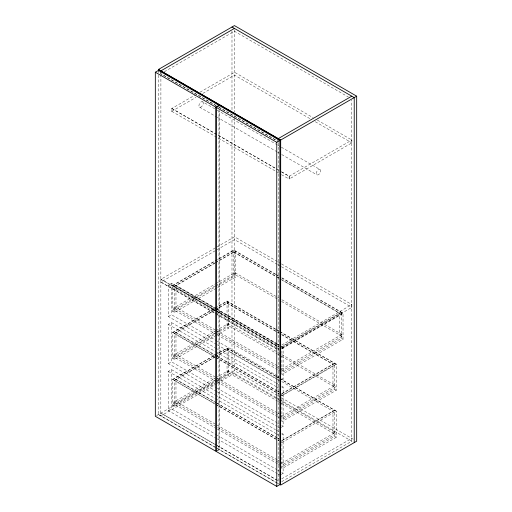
<?xml version="1.0" encoding="UTF-8"?>
<svg xmlns="http://www.w3.org/2000/svg" width="512" height="512" viewBox="0 0 512 512"><rect width="100%" height="100%" fill="white"/><g stroke="black" fill="none" stroke-linecap="round" stroke-linejoin="round"><path stroke-width="0.38" stroke-dasharray="2.56 1.92" d="M164.333 71.718L234.432 31.245L348.326 97.005M278.842 173.062L171.763 111.341L171.763 108.518L195.258 94.95M200.083 92.166L234.515 72.288L313.203 117.722M171.763 111.341L195.949 97.376M202.835 93.402L234.515 75.11L310.445 118.95M289.114 176.269L351.859 140.038L351.859 142.861L289.114 179.091L289.114 176.269L281.517 171.885M216.608 344.403L168.371 316.55L168.371 285.184L171.494 283.386L214.912 308.448M216.237 288.288L174.342 312.474L172.717 311.533L172.717 285.344L233.837 250.054L275.622 274.182M214.861 262.893L174.342 286.285L174.342 312.474M215.552 262.496L235.462 250.995L235.462 277.19L216.922 287.891M174.342 286.598L214.861 263.206M215.552 262.81L235.462 251.309M216.614 334.528L173.805 309.811L173.805 307.93L215.008 284.141M215.693 283.744L234.918 272.64L279.11 298.157M174.342 308.243L175.974 307.302L216.134 330.483M235.462 272.954L233.837 273.894L279.11 300.038M173.805 309.811L215.008 286.022M215.693 285.626L234.918 274.522L234.918 272.64M172.717 311.533L233.837 276.25L235.462 277.19M168.371 316.55L171.494 314.752L216.288 340.614M216.608 391.456L168.371 363.603L168.371 324.397L171.494 322.592L214.912 347.654M216.294 335.302L174.342 359.526L172.717 358.586L172.717 332.39L227.046 301.024L275.757 329.152M214.918 309.907L174.342 333.331L174.342 359.526M215.61 309.51L228.672 301.965L228.672 328.16L216.986 334.906M174.342 333.645L214.918 310.221M215.61 309.824L228.672 302.278M216.614 381.574L173.805 356.858L173.805 354.976L215.066 331.155M215.75 330.758L228.128 323.61L335.155 385.402L335.155 387.283L281.517 418.253M174.342 355.29L175.974 354.349L216.134 377.536M228.672 323.923L227.046 324.864L277.152 353.798M173.805 356.858L215.066 333.037M215.75 332.64L228.128 325.491L228.128 323.61M172.717 358.586L227.046 327.219L228.672 328.16M168.371 363.603L171.494 361.798L216.288 387.661M216.608 438.502L168.371 410.65L168.371 371.443L171.494 369.638L214.912 394.707M216.294 382.355L174.342 406.573L172.717 405.632L172.717 379.443L227.046 348.077L275.757 376.198M214.918 356.96L174.342 380.384L174.342 406.573M215.61 356.563L228.672 349.018L228.672 375.206L216.986 381.958M174.342 380.48L214.918 357.05M215.61 356.653L228.672 349.114M216.614 428.627L173.805 403.91L173.805 402.029L215.066 378.202M215.75 377.805L228.128 370.662L335.155 432.448L335.155 434.33L281.517 465.299M174.342 402.342L175.974 401.402L216.134 424.582M228.672 370.976L227.046 371.917L277.152 400.845M173.805 403.91L215.066 380.083M215.75 379.686L228.128 372.544L228.128 370.662M172.717 405.632L227.046 374.266L228.672 375.206M156.582 415.578L216.563 380.947M216.87 380.768L234.432 370.63L277.248 395.347M281.766 345.024L351.859 304.557L351.859 307.379L281.766 347.846M168.371 410.65L171.494 408.851L216.288 434.707M216.563 383.77L160.819 415.955L160.902 74.867M217.254 383.373L234.432 373.453L234.432 115.053M281.658 346.97L341.402 312.474M281.914 346.509L281.914 374.579L343.034 339.296L343.034 313.101L281.914 348.39L280.282 347.45L341.402 312.16L341.402 338.349L280.282 373.638M281.888 348.563L283.136 347.84L283.136 379.206L280.64 380.646M281.914 348.704L343.034 313.414L281.856 278.093M281.914 368.461L280.282 369.402L173.805 307.93M341.402 334.118L339.776 335.059L339.776 313.101L281.613 279.52M281.517 369.318L341.946 334.432L341.946 336.314L281.517 371.2M281.888 387.77L283.136 387.046L283.136 426.253L280.64 427.699M281.658 394.016L334.611 363.443M281.914 393.555L281.914 421.632L336.243 390.266L336.243 364.07L281.914 395.437L280.282 394.496L334.611 363.13L334.611 389.325L280.282 420.685M281.914 395.75L336.243 364.384L279.91 331.866M215.84 451.232L218.963 449.427L218.963 110.931M217.498 450.746L219.366 449.664L219.366 110.368M281.914 415.514L280.282 416.454L173.805 354.976M334.611 385.088L332.979 386.029L332.979 364.07L281.741 334.49M281.517 416.371L335.155 385.402M281.888 434.816L283.136 434.099L283.136 473.306L280.64 474.746M281.658 440.845L334.611 410.272M281.914 442.579L336.243 411.123L279.91 378.598M281.914 462.56L280.282 463.501L173.805 402.029M334.611 432.134L332.979 433.075L332.979 411.123M281.517 463.418L335.155 432.448M280.282 467.738L334.611 436.371L336.243 437.312L336.243 411.123M336.243 437.312L281.914 468.678L281.914 440.608M281.683 478.848L351.782 438.381M158.458 75.194L158.374 414.541L278.246 483.654M281.683 481.67L351.782 441.203L351.782 100.166M317.344 120.115L351.859 140.038M315.277 121.741L351.859 142.861M216.122 105.581L160.819 73.747L216.038 105.632M218.88 107.174L278.246 141.453M218.803 107.226L278.163 141.498M202.637 101.779A3.072 1.773 -60 0 1 201.664 106.541A3.072 1.773 -60 0 1 199.002 104.998A3.072 1.773 -60 0 1 202.637 101.779L216.442 109.747M217.133 110.144L277.19 144.819M277.882 145.216L280.64 146.81M281.331 147.213L319.987 169.53A3.072 1.773 -60 0 1 319.014 174.285A3.072 1.773 -60 0 1 316.352 172.749A3.072 1.773 -60 0 1 319.987 169.53M199.565 107.098L216.134 116.666M216.819 117.062L276.877 151.738M277.568 152.134L278.95 152.934M281.709 154.528L316.915 174.848M278.842 170.24L171.846 108.467L171.846 111.29M281.6 171.834L289.197 176.218L289.197 179.04L281.517 174.707M171.763 108.518L277.376 169.491M277.312 261.51L234.515 236.806L160.902 279.302L216.122 311.187M278.003 261.914L280.762 263.507M281.453 263.904L351.859 304.557M277.312 264.339L234.515 239.629L160.902 282.131L216.122 314.01M278.003 264.736L280.762 266.33M281.453 266.726L351.859 307.379M276.314 274.586L279.085 276.186M281.856 277.779L343.034 313.101M275.622 274.496L233.837 250.368L172.717 285.658L215.2 310.182M276.314 274.899L279.085 276.499M233.837 251.936L278.842 277.92M233.837 252.25L278.842 278.24M281.613 279.834L339.776 313.414M281.856 299.738L341.946 334.432M281.613 301.478L341.946 336.314M341.402 338.349L343.034 339.296M276.448 329.549L279.219 331.149M279.91 331.552L336.243 364.07M275.757 329.466L227.046 301.338L172.717 332.704L215.2 357.235M276.448 329.862L279.219 331.462M227.046 302.912L276.896 331.693M277.587 332.09L278.976 332.89M227.046 303.226L276.896 332.006M277.587 332.403L278.976 333.203M281.741 334.803L332.979 364.384M216.134 308.531L175.974 285.344L175.974 307.302M216.826 308.928L277.069 343.706M277.76 344.109L279.142 344.909M175.974 285.658L216.134 308.845M216.826 309.242L277.069 344.019M277.76 344.422L279.142 345.222M215.597 308.845L275.558 343.462M276.243 343.859L279.002 345.453M281.76 347.046L283.136 347.84M172.717 285.344L215.2 309.869M215.891 310.272L278.899 346.65M215.891 310.586L278.899 346.963M216.205 311.142L160.979 279.258L160.979 282.08L216.205 313.965M216.896 311.539L276.947 346.214M216.813 311.584L278.33 347.008L278.33 349.83L216.813 314.406M168.371 285.184L215.232 312.243M215.923 312.64L275.878 347.258M276.57 347.654L279.322 349.248M216.896 314.362L276.947 349.037M277.587 354.048L280.608 355.789M281.299 356.186L335.155 387.283M334.611 389.325L336.243 390.266M216.826 330.886L277.069 365.664M277.76 366.067L279.142 366.867M217.306 334.925L277.376 369.606M278.067 370.003L280.134 371.2M216.979 341.011L276.934 375.622M277.626 376.026L279.002 376.819M281.76 378.413L283.136 379.206M276.448 376.602L279.219 378.202M275.757 376.294L227.046 348.173L172.717 379.539L215.2 404.064M276.448 376.698L279.219 378.291M279.91 378.694L336.243 411.213M227.046 349.958L276.896 378.835M277.587 379.142L278.976 380.032M281.741 381.542L332.979 411.213M217.299 344.8L277.254 379.418M277.946 379.814L280.013 381.011M215.597 348.058L275.558 382.669M276.243 383.066L279.002 384.659M281.76 386.253L283.136 387.046M168.371 324.397L215.232 351.45M215.923 351.846L275.878 386.464M276.57 386.861L279.322 388.454M216.134 355.578L175.974 332.39L175.974 354.349M216.826 355.981L277.069 390.758M277.76 391.155L279.142 391.955M175.974 332.704L216.134 355.891M216.826 356.294L277.069 391.072M277.76 391.469L279.142 392.269M172.717 332.39L215.2 356.922M215.891 357.318L278.899 393.696M215.891 357.632L278.899 394.01M277.92 395.738L280.704 397.344M281.37 397.728L353.216 439.206M275.846 397.363L231.987 372.038L231.987 118.061M276.186 397.555L279.302 399.354M279.994 399.757L353.613 442.259M277.587 401.094L280.608 402.842M281.299 403.238L335.155 434.33M216.826 377.933L277.069 412.717M277.76 413.114L279.142 413.914M217.306 381.971L277.376 416.653M278.067 417.056L280.134 418.253M216.979 388.058L276.934 422.675M277.626 423.072L279.002 423.866M281.76 425.459L283.136 426.253M217.299 391.853L277.254 426.47M277.946 426.867L280.013 428.058M215.597 395.104L275.558 429.722M276.243 430.118L279.002 431.712M281.76 433.299L283.136 434.099M168.371 371.443L215.232 398.502M215.923 398.899L275.878 433.51M276.57 433.914L279.322 435.501M216.134 402.63L175.974 379.443L175.974 401.402M216.826 403.027L277.069 437.805M277.76 438.208L279.142 439.008M175.974 379.539L216.134 402.72M216.826 403.123L277.069 437.901M277.76 438.304L279.142 439.098M172.717 379.443L215.2 403.968M215.891 404.371L278.899 440.749M281.914 442.49L280.282 441.549L334.611 410.182L334.611 436.371M215.891 404.461L278.899 440.838M216.826 424.986L277.069 459.763M277.76 460.166L279.142 460.96M217.306 429.024L277.376 463.706M278.067 464.102L280.134 465.299M216.979 435.11L276.934 469.722M277.626 470.125L279.002 470.918M281.76 472.512L283.136 473.306M217.299 438.899L277.254 473.517M277.946 473.914L280.013 475.11M160.902 413.082L216.122 444.966M216.813 445.363L278.246 480.832L160.819 413.126M158.458 414.496L280.083 484.717M278.246 142.618L278.163 483.706M234.432 29.837L234.432 112.282M233.837 250.054L233.837 276.25M231.987 31.008L231.987 110.874M227.046 301.024L227.046 327.219M227.046 348.077L227.046 374.266M171.494 283.386L171.494 314.752M171.494 322.592L171.494 361.798M171.494 369.638L171.494 408.851M160.819 71.629L160.819 74.118M158.458 71.066L158.374 72.704"/><path stroke-width="0.77" d="M155.328 72.211L158.458 70.406L218.963 105.338L215.84 107.142L155.328 72.211L155.328 416.294L215.84 451.232L215.84 107.142M160.819 70.925L234.432 28.422M216.243 107.379L219.366 105.574L279.878 140.506L279.878 484.595L276.755 486.4L216.243 451.469L216.243 107.379L276.755 142.31L279.878 140.506M278.163 138.675L351.782 96.173M356.672 96.173L280.608 140.083L158.374 69.51L234.432 25.6L356.672 96.173L356.672 441.203L280.608 485.114L280.691 140.038L158.458 69.466L158.374 71.11M231.987 27.014L354.227 97.587L354.227 442.611M278.246 138.624L278.163 140.269M276.755 142.31L276.755 486.4M160.902 70.874L160.902 72.288"/></g></svg>
